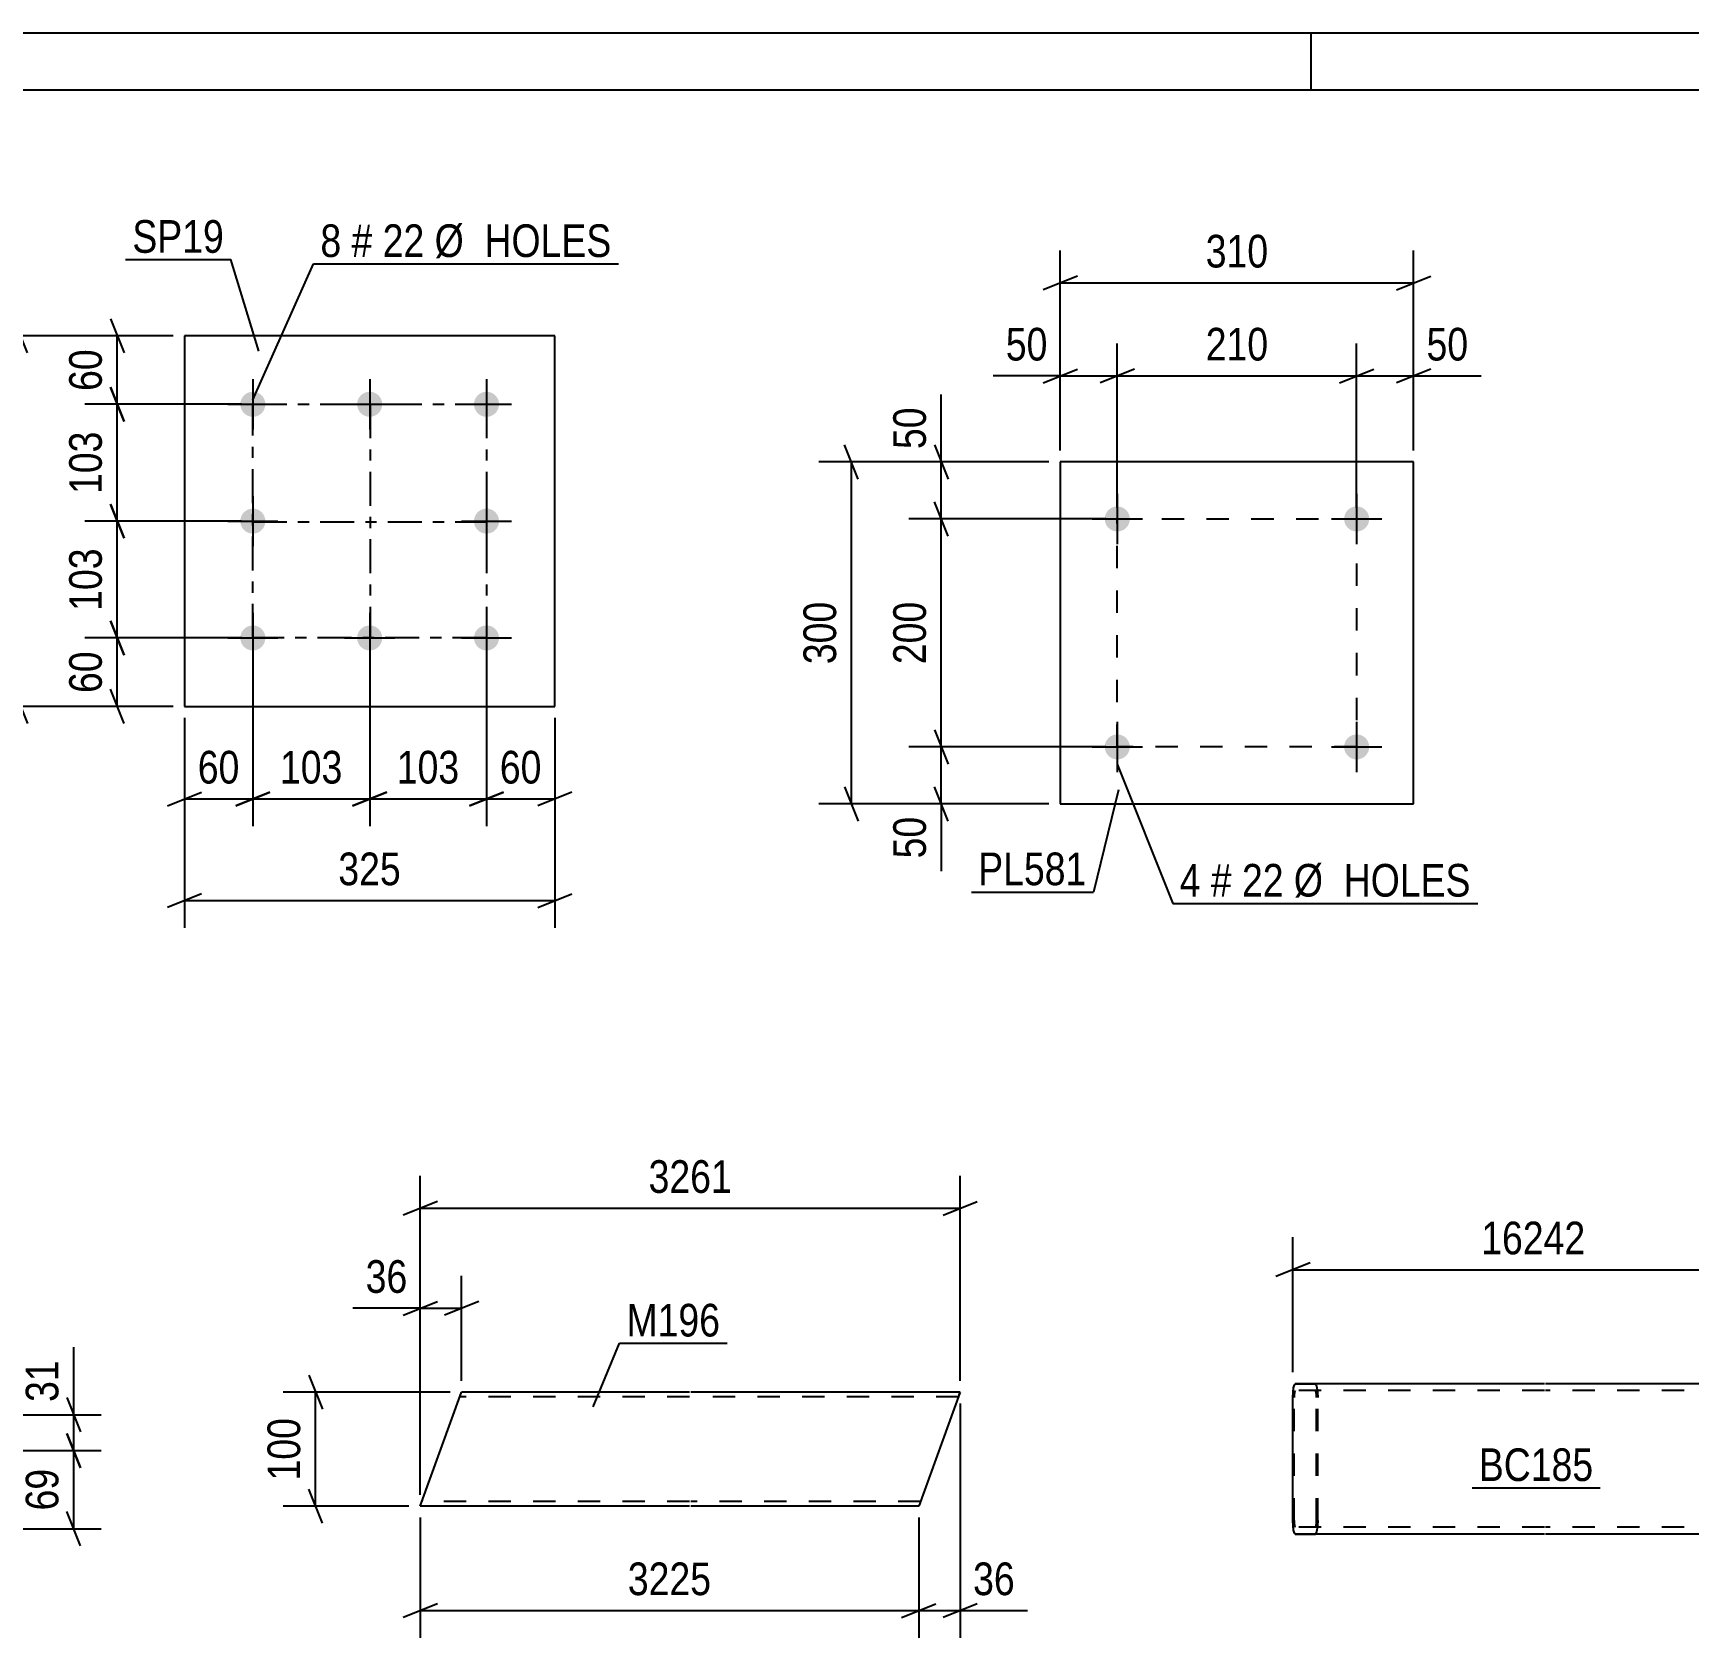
# Model space of a CAD drawing. Header units: millimetres. Extents: x 0 to 1779, y 0 to 560.
# Drawn here: x 97.9 to 243.1, y 156.2 to 297 of the extents above; entities that cross this region are included whole.
import ezdxf

# ---------------------------------------------------------------- set-up
doc = ezdxf.new("R2010")
doc.units = ezdxf.units.MM
doc.linetypes.add('DXK_LINE_DOT2', pattern=[3.9198, 1.9599, -1.9599])
doc.linetypes.add('DXK_LINE_DOT3', pattern=[5.9187, 2.979, -0.9799, 0.9799, -0.9799])
doc.styles.add('Arial Narrow', font='ARIALN.TTF', dxfattribs={"height": 0.2})

# ---------------------------------------------------------------- blocks, each defined once
blk = doc.blocks.new('Unknown-814185208-1135')
at = {"color": 5, "linetype": 'Continuous'}
for p, q in [((420, 297), (0, 297)), ((210, 292), (210, 297)), ((415, 292), (5, 292))]:
    blk.add_line(p, q, dxfattribs=at)
blk = doc.blocks.new('Part-814185208-5861 - 5855')
at = {"color": 2, "linetype": 'Continuous'}
for p, q in [((131.83, 167.77), (135.46, 177.77)), ((155.46, 177.77), (135.46, 177.77)), ((179.2, 177.77), (155.56, 177.77)), ((179.18, 177.71), (175.56, 167.77)), ((179.2, 177.77), (179.18, 177.71)), ((155.46, 167.77), (131.83, 167.77)), ((175.56, 167.77), (155.56, 167.77))]:
    blk.add_line(p, q, dxfattribs=at)
at = {"color": 7, "linetype": 'DXK_LINE_DOT2'}
for p, q in [((155.46, 177.37), (135.32, 177.37)), ((179.06, 177.37), (155.56, 177.37)), ((179.12, 177.53), (179.2, 177.77)), ((131.98, 168.2), (131.97, 168.17)), ((131.97, 168.17), (131.98, 168.2)), ((155.46, 168.17), (131.97, 168.17)), ((131.98, 168.2), (132, 168.26)), ((132, 168.26), (131.98, 168.2)), ((175.71, 168.17), (155.56, 168.17))]:
    blk.add_line(p, q, dxfattribs=at)
blk = doc.blocks.new('Part-814185208-5944 - 5938')
at = {"color": 2, "linetype": 'Continuous'}
for p, q in [((111.14, 270.44), (111.14, 237.94)), ((143.64, 270.44), (111.14, 270.44)), ((143.64, 237.94), (143.64, 270.44)), ((111.14, 237.94), (143.64, 237.94))]:
    blk.add_line(p, q, dxfattribs=at)
blk = doc.blocks.new('Bolt-814185208-5977 - 5938')
at = {"linetype": 'Continuous'}
for points in [[(117.14, 265.54, -1), (117.14, 263.34, -1)], [(127.39, 265.54, -1), (127.39, 263.34, -1)], [(137.64, 265.54, -1), (137.64, 263.34, -1)], [(117.14, 255.29, -1), (117.14, 253.09, -1)], [(137.64, 255.29, -1), (137.64, 253.09, -1)], [(117.14, 245.04, -1), (117.14, 242.84, -1)], [(127.39, 245.04, -1), (127.39, 242.84, -1)], [(137.64, 245.04, -1), (137.64, 242.84, -1)]]:
    blk.add_hatch(color=1, dxfattribs=at).paths.add_polyline_path(points)
at = {"color": 1, "linetype": 'Continuous'}
for p, q in [((117.14, 266.64), (117.14, 262.24)), ((127.39, 266.64), (127.39, 262.24)), ((137.64, 266.64), (137.64, 262.24)), ((114.94, 264.44), (119.34, 264.44)), ((125.19, 264.44), (129.59, 264.44)), ((135.44, 264.44), (139.84, 264.44)), ((117.14, 256.39), (117.14, 251.99)), ((137.64, 256.39), (137.64, 251.99)), ((114.94, 254.19), (119.34, 254.19)), ((135.44, 254.19), (139.84, 254.19)), ((117.14, 246.14), (117.14, 241.74)), ((127.39, 246.14), (127.39, 241.74)), ((137.64, 246.14), (137.64, 241.74)), ((114.94, 243.94), (119.34, 243.94)), ((125.19, 243.94), (129.59, 243.94)), ((135.44, 243.94), (139.84, 243.94))]:
    blk.add_line(p, q, dxfattribs=at)
blk = doc.blocks.new('Part-814185208-6349 - 6343')
at = {"color": 2, "linetype": 'Continuous'}
for p, q in [((208.39, 177.32), (208.41, 177.78)), ((208.39, 166.52), (208.39, 177.32)), ((208.41, 177.78), (208.45, 178.16)), ((208.45, 178.16), (208.52, 178.42)), ((208.52, 178.42), (208.59, 178.52)), ((230.46, 178.52), (208.59, 178.52)), ((250.56, 178.52), (230.56, 178.52)), ((250.56, 178.52), (250.56, 166.52)), ((208.41, 166.06), (208.39, 166.52)), ((208.45, 165.67), (208.41, 166.06)), ((208.52, 165.41), (208.45, 165.67)), ((250.56, 165.32), (250.56, 166.52)), ((208.59, 165.32), (208.52, 165.41)), ((230.46, 165.32), (208.59, 165.32)), ((250.56, 165.32), (230.56, 165.32))]:
    blk.add_line(p, q, dxfattribs=at)
at = {"color": 7, "linetype": 'DXK_LINE_DOT2'}
for p, q in [((208.5, 177.55), (208.49, 177.32)), ((208.49, 166.52), (208.49, 177.32)), ((208.52, 177.74), (208.5, 177.55)), ((208.55, 177.87), (208.52, 177.74)), ((208.59, 177.92), (208.55, 177.87)), ((208.59, 178.52), (210.36, 178.52)), ((230.46, 177.92), (208.59, 177.92)), ((210.36, 178.52), (210.44, 178.42)), ((210.4, 177.87), (210.36, 177.92)), ((210.42, 177.78), (210.4, 177.87)), ((210.43, 177.74), (210.42, 177.78)), ((210.45, 177.55), (210.43, 177.74)), ((210.44, 178.42), (210.5, 178.16)), ((210.46, 177.32), (210.45, 177.55)), ((210.46, 166.52), (210.46, 177.32)), ((210.5, 178.16), (210.54, 177.78)), ((210.54, 177.78), (210.56, 177.32)), ((210.56, 166.52), (210.56, 177.32)), ((250.56, 177.92), (230.56, 177.92)), ((208.49, 166.52), (208.5, 166.29)), ((208.5, 166.29), (208.52, 166.09)), ((208.52, 166.09), (208.55, 165.96)), ((208.55, 165.96), (208.59, 165.92)), ((230.46, 165.92), (208.59, 165.92)), ((210.36, 165.92), (210.4, 165.96)), ((210.4, 165.96), (210.43, 166.09)), ((210.43, 166.09), (210.45, 166.29)), ((210.5, 165.67), (210.44, 165.41)), ((210.45, 166.29), (210.46, 166.52)), ((210.54, 166.06), (210.5, 165.67)), ((210.56, 166.52), (210.54, 166.06)), ((250.56, 165.92), (230.56, 165.92)), ((250.56, 165.92), (250.56, 166.29)), ((250.56, 165.96), (250.56, 165.92)), ((208.59, 165.32), (210.36, 165.32)), ((210.44, 165.41), (210.36, 165.32))]:
    blk.add_line(p, q, dxfattribs=at)
blk = doc.blocks.new('Bolt-814185208-6907 - 6873')
at = {"linetype": 'Continuous'}
for points in [[(194.08, 254.38, -1), (191.88, 254.38, -1)], [(215.08, 254.38, -1), (212.88, 254.38, -1)]]:
    blk.add_hatch(color=1, dxfattribs=at).paths.add_polyline_path(points)
at = {"color": 1, "linetype": 'Continuous'}
for p, q in [((192.98, 256.58), (192.98, 252.18)), ((213.98, 256.58), (213.98, 252.18)), ((190.78, 254.38), (195.18, 254.38)), ((211.78, 254.38), (216.18, 254.38))]:
    blk.add_line(p, q, dxfattribs=at)
blk = doc.blocks.new('Bolt-814185208-6912 - 6873')
at = {"linetype": 'Continuous'}
for points in [[(194.08, 234.38, -1), (191.88, 234.38, -1)], [(215.08, 234.38, -1), (212.88, 234.38, -1)]]:
    blk.add_hatch(color=1, dxfattribs=at).paths.add_polyline_path(points)
at = {"color": 1, "linetype": 'Continuous'}
for p, q in [((192.98, 236.58), (192.98, 232.18)), ((213.98, 236.58), (213.98, 232.18)), ((190.78, 234.38), (195.18, 234.38)), ((211.78, 234.38), (216.18, 234.38))]:
    blk.add_line(p, q, dxfattribs=at)
blk = doc.blocks.new('Part-814185208-6917 - 6873')
at = {"color": 2, "linetype": 'Continuous'}
for p, q in [((218.98, 259.38), (187.98, 259.38)), ((187.98, 259.38), (187.98, 229.38)), ((218.98, 229.38), (218.98, 259.38)), ((187.98, 229.38), (218.98, 229.38))]:
    blk.add_line(p, q, dxfattribs=at)
blk = doc.blocks.new('Rectangle-814185208-6065 - 5938')
at = {"color": 1, "linetype": 'DXK_LINE_DOT3'}
blk.add_lwpolyline([(117.14, 264.44), (137.64, 264.44), (137.64, 243.94), (117.14, 243.94), (117.14, 264.44)], close=True, dxfattribs=at)
blk = doc.blocks.new('Rectangle-814185208-7026 - 6873')
at = {"color": 1, "linetype": 'DXK_LINE_DOT2'}
blk.add_lwpolyline([(192.98, 254.38), (213.98, 254.38), (213.98, 234.38), (192.98, 234.38), (192.98, 254.38)], close=True, dxfattribs=at)
blk = doc.blocks.new('Line-814185208-6058 - 5938')
at = {"color": 1, "linetype": 'DXK_LINE_DOT3'}
blk.add_line((127.44, 264.44), (127.44, 243.94), dxfattribs=at)
blk = doc.blocks.new('Line-814185208-6050 - 5938')
at = {"color": 1, "linetype": 'DXK_LINE_DOT3'}
blk.add_line((117.14, 254.14), (137.64, 254.14), dxfattribs=at)
blk = doc.blocks.new('StraightDimension-814185208-5911 - 5855')
at = {"color": 7, "linetype": 'Continuous'}
for p, q in [((179.2, 176.77), (179.2, 156.22)), ((175.56, 166.77), (175.56, 156.22)), ((174.06, 158.02), (177.06, 159.22)), ((175.56, 158.62), (179.2, 158.62)), ((180.7, 159.22), (177.7, 158.02)), ((179.2, 158.62), (185.11, 158.62)), ((179.2, 158.62), (185.11, 158.62))]:
    blk.add_line(p, q, dxfattribs=at)
at = {"color": 0}
blk.add_wipeout([(184.59, 159.37), (184.59, 163.57), (179.73, 163.57), (179.73, 159.37)], dxfattribs=at)
at = {"color": 3, "style": 'Arial Narrow'}
blk.add_text('36', height=2.863, dxfattribs=at).set_placement((180.33, 159.97))
blk = doc.blocks.new('StraightDimension-814185208-5864 - 5855')
at = {"color": 7, "linetype": 'Continuous'}
for p, q in [((122.04, 179.27), (123.24, 176.27)), ((134.46, 177.77), (119.79, 177.77)), ((122.64, 167.77), (122.64, 177.77)), ((123.24, 166.27), (122.04, 169.27)), ((130.83, 167.77), (119.79, 167.77))]:
    blk.add_line(p, q, dxfattribs=at)
at = {"color": 0}
blk.add_wipeout([(121.89, 176.11), (117.69, 176.11), (117.69, 169.43), (121.89, 169.43)], dxfattribs=at)
at = {"color": 3, "style": 'Arial Narrow'}
blk.add_text('100', height=2.863, rotation=90.0002, dxfattribs=at).set_placement((121.29, 170.03))
blk = doc.blocks.new('StraightDimension-814185208-5882 - 5855')
at = {"color": 7, "linetype": 'Continuous'}
for p, q in [((131.83, 168.77), (131.83, 196.76)), ((179.2, 178.77), (179.2, 196.76)), ((133.33, 194.51), (130.33, 193.31)), ((131.83, 193.91), (179.2, 193.91)), ((177.7, 193.31), (180.7, 194.51))]:
    blk.add_line(p, q, dxfattribs=at)
at = {"color": 0}
blk.add_wipeout([(159.77, 194.66), (159.77, 198.86), (151.26, 198.86), (151.26, 194.66)], dxfattribs=at)
at = {"color": 3, "style": 'Arial Narrow'}
blk.add_text('3261', height=2.863, dxfattribs=at).set_placement((151.86, 195.26))
blk = doc.blocks.new('StraightDimension-814185208-5893 - 5855')
at = {"color": 7, "linetype": 'Continuous'}
for p, q in [((131.83, 168.77), (131.83, 187.99)), ((135.46, 178.77), (135.46, 187.99)), ((131.83, 185.14), (125.92, 185.14)), ((131.83, 185.14), (125.92, 185.14)), ((130.33, 184.54), (133.33, 185.74)), ((131.83, 185.14), (135.46, 185.14)), ((136.96, 185.74), (133.96, 184.54))]:
    blk.add_line(p, q, dxfattribs=at)
at = {"color": 0}
blk.add_wipeout([(131.3, 185.89), (131.3, 190.09), (126.44, 190.09), (126.44, 185.89)], dxfattribs=at)
at = {"color": 3, "style": 'Arial Narrow'}
blk.add_text('36', height=2.863, dxfattribs=at).set_placement((127.04, 186.49))
blk = doc.blocks.new('StraightDimension-814185208-5923 - 5855')
at = {"color": 7, "linetype": 'Continuous'}
for p, q in [((131.83, 166.77), (131.83, 156.22)), ((175.56, 166.77), (175.56, 156.22)), ((133.33, 159.22), (130.33, 158.02)), ((131.83, 158.62), (175.56, 158.62)), ((174.06, 158.02), (177.06, 159.22))]:
    blk.add_line(p, q, dxfattribs=at)
at = {"color": 0}
blk.add_wipeout([(157.95, 159.37), (157.95, 163.57), (149.44, 163.57), (149.44, 159.37)], dxfattribs=at)
at = {"color": 3, "style": 'Arial Narrow'}
blk.add_text('3225', height=2.863, dxfattribs=at).set_placement((150.04, 159.97))
blk = doc.blocks.new('StraightDimension-814185208-6732 - 6582')
at = {"color": 7, "linetype": 'Continuous'}
for p, q in [((100.83, 174.15), (102.03, 171.15)), ((90.16, 172.65), (103.83, 172.65)), ((101.43, 165.8), (101.43, 172.65)), ((102.03, 164.3), (100.83, 167.3)), ((81.17, 165.8), (103.83, 165.8))]:
    blk.add_line(p, q, dxfattribs=at)
at = {"color": 0}
blk.add_wipeout([(100.68, 171.65), (96.48, 171.65), (96.48, 166.8), (100.68, 166.8)], dxfattribs=at)
at = {"color": 3, "style": 'Arial Narrow'}
blk.add_text('69', height=2.863, rotation=90.0002, dxfattribs=at).set_placement((100.08, 167.4))
blk = doc.blocks.new('StraightDimension-814185208-6756 - 6582')
at = {"color": 7, "linetype": 'Continuous'}
for p, q in [((101.43, 175.8), (101.43, 181.71)), ((101.43, 175.8), (101.43, 181.71)), ((100.83, 177.3), (102.03, 174.3)), ((89.18, 175.8), (103.83, 175.8)), ((101.43, 172.65), (101.43, 175.8)), ((102.03, 171.15), (100.83, 174.15)), ((90.16, 172.65), (103.83, 172.65))]:
    blk.add_line(p, q, dxfattribs=at)
at = {"color": 0}
blk.add_wipeout([(100.68, 181.18), (96.48, 181.18), (96.48, 176.32), (100.68, 176.32)], dxfattribs=at)
at = {"color": 3, "style": 'Arial Narrow'}
blk.add_text('31', height=2.863, rotation=90.0002, dxfattribs=at).set_placement((100.08, 176.92))
blk = doc.blocks.new('StraightDimension-814185208-11008 - 5938')
at = {"color": 7, "linetype": 'Continuous'}
for p, q in [((127.39, 242.94), (127.39, 227.42)), ((137.64, 242.94), (137.64, 227.42)), ((125.89, 229.22), (128.89, 230.42)), ((127.39, 229.82), (137.64, 229.82)), ((139.14, 230.42), (136.14, 229.22))]:
    blk.add_line(p, q, dxfattribs=at)
at = {"color": 0}
blk.add_wipeout([(135.85, 230.57), (135.85, 234.77), (129.17, 234.77), (129.17, 230.57)], dxfattribs=at)
at = {"color": 3, "style": 'Arial Narrow'}
blk.add_text('103', height=2.863, dxfattribs=at).set_placement((129.77, 231.17))
blk = doc.blocks.new('StraightDimension-814185208-6004 - 5938')
at = {"color": 7, "linetype": 'Continuous'}
for p, q in [((111.14, 236.94), (111.14, 218.5)), ((143.64, 236.94), (143.64, 218.5)), ((112.64, 221.5), (109.64, 220.3)), ((111.14, 220.9), (143.64, 220.9)), ((142.14, 220.3), (145.14, 221.5))]:
    blk.add_line(p, q, dxfattribs=at)
at = {"color": 0}
blk.add_wipeout([(130.73, 221.65), (130.73, 225.85), (124.04, 225.85), (124.04, 221.65)], dxfattribs=at)
at = {"color": 3, "style": 'Arial Narrow'}
blk.add_text('325', height=2.863, dxfattribs=at).set_placement((124.64, 222.25))
blk = doc.blocks.new('StraightDimension-814185208-5983 - 5938')
at = {"color": 7, "linetype": 'Continuous'}
for p, q in [((104.64, 271.94), (105.84, 268.94)), ((110.14, 270.44), (102.39, 270.44)), ((105.24, 264.44), (105.24, 270.44)), ((105.84, 262.94), (104.64, 265.94)), ((116.14, 264.44), (102.39, 264.44))]:
    blk.add_line(p, q, dxfattribs=at)
at = {"color": 0}
blk.add_wipeout([(104.49, 269.86), (100.29, 269.86), (100.29, 265.01), (104.49, 265.01)], dxfattribs=at)
at = {"color": 3, "style": 'Arial Narrow'}
blk.add_text('60', height=2.863, rotation=90.0002, dxfattribs=at).set_placement((103.89, 265.61))
blk = doc.blocks.new('StraightDimension-814185208-5993 - 5938')
at = {"color": 7, "linetype": 'Continuous'}
for p, q in [((104.64, 245.44), (105.84, 242.44)), ((116.14, 243.94), (102.39, 243.94)), ((105.24, 237.94), (105.24, 243.94)), ((105.84, 236.44), (104.64, 239.44)), ((110.14, 237.94), (102.39, 237.94))]:
    blk.add_line(p, q, dxfattribs=at)
at = {"color": 0}
blk.add_wipeout([(104.49, 243.36), (100.29, 243.36), (100.29, 238.51), (104.49, 238.51)], dxfattribs=at)
at = {"color": 3, "style": 'Arial Narrow'}
blk.add_text('60', height=2.863, rotation=90.0002, dxfattribs=at).set_placement((103.89, 239.11))
blk = doc.blocks.new('StraightDimension-814185208-6019 - 5938')
at = {"color": 7, "linetype": 'Continuous'}
for p, q in [((137.64, 242.94), (137.64, 227.42)), ((143.64, 236.94), (143.64, 227.42)), ((136.14, 229.22), (139.14, 230.42)), ((137.64, 229.82), (143.64, 229.82)), ((145.14, 230.42), (142.14, 229.22))]:
    blk.add_line(p, q, dxfattribs=at)
at = {"color": 0}
blk.add_wipeout([(143.06, 230.57), (143.06, 234.77), (138.21, 234.77), (138.21, 230.57)], dxfattribs=at)
at = {"color": 3, "style": 'Arial Narrow'}
blk.add_text('60', height=2.863, dxfattribs=at).set_placement((138.81, 231.17))
blk = doc.blocks.new('StraightDimension-814185208-6029 - 5938')
at = {"color": 7, "linetype": 'Continuous'}
for p, q in [((117.14, 242.94), (117.14, 227.42)), ((111.14, 236.94), (111.14, 227.42)), ((109.64, 229.22), (112.64, 230.42)), ((111.14, 229.82), (117.14, 229.82)), ((118.64, 230.42), (115.64, 229.22))]:
    blk.add_line(p, q, dxfattribs=at)
at = {"color": 0}
blk.add_wipeout([(116.56, 230.57), (116.56, 234.77), (111.71, 234.77), (111.71, 230.57)], dxfattribs=at)
at = {"color": 3, "style": 'Arial Narrow'}
blk.add_text('60', height=2.863, dxfattribs=at).set_placement((112.31, 231.17))
blk = doc.blocks.new('StraightDimension-814185208-6040 - 5938')
at = {"color": 7, "linetype": 'Continuous'}
for p, q in [((97.38, 268.94), (96.18, 271.94)), ((110.14, 270.44), (93.93, 270.44)), ((96.78, 237.94), (96.78, 270.44)), ((96.18, 239.44), (97.38, 236.44)), ((110.14, 237.94), (93.93, 237.94))]:
    blk.add_line(p, q, dxfattribs=at)
at = {"color": 0}
blk.add_wipeout([(96.03, 257.53), (91.83, 257.53), (91.83, 250.84), (96.03, 250.84)], dxfattribs=at)
at = {"color": 3, "style": 'Arial Narrow'}
blk.add_text('325', height=2.863, rotation=90.0002, dxfattribs=at).set_placement((95.43, 251.44))
blk = doc.blocks.new('StraightDimension-814185208-10984 - 5938')
at = {"color": 7, "linetype": 'Continuous'}
for p, q in [((104.64, 255.69), (105.84, 252.69)), ((116.14, 254.19), (102.39, 254.19)), ((105.24, 243.94), (105.24, 254.19)), ((105.84, 242.44), (104.64, 245.44)), ((116.14, 243.94), (102.39, 243.94))]:
    blk.add_line(p, q, dxfattribs=at)
at = {"color": 0}
blk.add_wipeout([(104.49, 252.4), (100.29, 252.4), (100.29, 245.72), (104.49, 245.72)], dxfattribs=at)
at = {"color": 3, "style": 'Arial Narrow'}
blk.add_text('103', height=2.863, rotation=90.0002, dxfattribs=at).set_placement((103.89, 246.32))
blk = doc.blocks.new('StraightDimension-814185208-10986 - 5938')
at = {"color": 7, "linetype": 'Continuous'}
for p, q in [((104.64, 265.94), (105.84, 262.94)), ((116.14, 264.44), (102.39, 264.44)), ((105.24, 254.19), (105.24, 264.44)), ((105.84, 252.69), (104.64, 255.69)), ((116.14, 254.19), (102.39, 254.19))]:
    blk.add_line(p, q, dxfattribs=at)
at = {"color": 0}
blk.add_wipeout([(104.49, 262.65), (100.29, 262.65), (100.29, 255.97), (104.49, 255.97)], dxfattribs=at)
at = {"color": 3, "style": 'Arial Narrow'}
blk.add_text('103', height=2.863, rotation=90.0002, dxfattribs=at).set_placement((103.89, 256.57))
blk = doc.blocks.new('StraightDimension-814185208-11006 - 5938')
at = {"color": 7, "linetype": 'Continuous'}
for p, q in [((117.14, 242.94), (117.14, 227.42)), ((127.39, 242.94), (127.39, 227.42)), ((115.64, 229.22), (118.64, 230.42)), ((117.14, 229.82), (127.39, 229.82)), ((128.89, 230.42), (125.89, 229.22))]:
    blk.add_line(p, q, dxfattribs=at)
at = {"color": 0}
blk.add_wipeout([(125.6, 230.57), (125.6, 234.77), (118.92, 234.77), (118.92, 230.57)], dxfattribs=at)
at = {"color": 3, "style": 'Arial Narrow'}
blk.add_text('103', height=2.863, dxfattribs=at).set_placement((119.52, 231.17))
blk = doc.blocks.new('StraightDimension-814185208-6352 - 6343')
at = {"color": 7, "linetype": 'Continuous'}
for p, q in [((208.39, 179.52), (208.39, 191.37)), ((250.56, 179.52), (250.56, 191.37)), ((209.89, 189.12), (206.89, 187.92)), ((249.06, 187.92), (252.06, 189.12)), ((208.39, 188.52), (250.56, 188.52))]:
    blk.add_line(p, q, dxfattribs=at)
at = {"color": 0}
blk.add_wipeout([(234.65, 189.27), (234.65, 193.47), (224.31, 193.47), (224.31, 189.27)], dxfattribs=at)
at = {"color": 3, "style": 'Arial Narrow'}
blk.add_text('16242', height=2.863, dxfattribs=at).set_placement((224.91, 189.87))
blk = doc.blocks.new('StraightDimension-814185208-6919 - 6873')
at = {"color": 7, "linetype": 'Continuous'}
for p, q in [((187.98, 260.38), (187.98, 277.94)), ((218.98, 260.38), (218.98, 277.94)), ((189.48, 275.69), (186.48, 274.49)), ((187.98, 275.09), (218.98, 275.09)), ((217.48, 274.49), (220.48, 275.69))]:
    blk.add_line(p, q, dxfattribs=at)
at = {"color": 0}
blk.add_wipeout([(206.82, 275.84), (206.82, 280.04), (200.14, 280.04), (200.14, 275.84)], dxfattribs=at)
at = {"color": 3, "style": 'Arial Narrow'}
blk.add_text('310', height=2.863, dxfattribs=at).set_placement((200.74, 276.44))
blk = doc.blocks.new('StraightDimension-814185208-6930 - 6873')
at = {"color": 7, "linetype": 'Continuous'}
for p, q in [((213.98, 255.38), (213.98, 269.78)), ((218.98, 260.38), (218.98, 269.78)), ((212.48, 266.33), (215.48, 267.53)), ((220.48, 267.53), (217.48, 266.33)), ((213.98, 266.93), (218.98, 266.93)), ((218.98, 266.93), (224.89, 266.93)), ((218.98, 266.93), (224.89, 266.93))]:
    blk.add_line(p, q, dxfattribs=at)
at = {"color": 0}
blk.add_wipeout([(224.36, 267.68), (224.36, 271.88), (219.51, 271.88), (219.51, 267.68)], dxfattribs=at)
at = {"color": 3, "style": 'Arial Narrow'}
blk.add_text('50', height=2.863, dxfattribs=at).set_placement((220.11, 268.28))
blk = doc.blocks.new('StraightDimension-814185208-6943 - 6873')
at = {"color": 7, "linetype": 'Continuous'}
for p, q in [((192.98, 255.38), (192.98, 269.78)), ((213.98, 255.38), (213.98, 269.78)), ((194.48, 267.53), (191.48, 266.33)), ((212.48, 266.33), (215.48, 267.53)), ((192.98, 266.93), (213.98, 266.93))]:
    blk.add_line(p, q, dxfattribs=at)
at = {"color": 0}
blk.add_wipeout([(206.82, 267.68), (206.82, 271.88), (200.14, 271.88), (200.14, 267.68)], dxfattribs=at)
at = {"color": 3, "style": 'Arial Narrow'}
blk.add_text('210', height=2.863, dxfattribs=at).set_placement((200.74, 268.28))
blk = doc.blocks.new('StraightDimension-814185208-6959 - 6873')
at = {"color": 7, "linetype": 'Continuous'}
for p, q in [((187.98, 260.38), (187.98, 269.78)), ((192.98, 255.38), (192.98, 269.78)), ((186.48, 266.33), (189.48, 267.53)), ((194.48, 267.53), (191.48, 266.33)), ((187.98, 266.93), (182.08, 266.93)), ((187.98, 266.93), (182.08, 266.93)), ((187.98, 266.93), (192.98, 266.93))]:
    blk.add_line(p, q, dxfattribs=at)
at = {"color": 0}
blk.add_wipeout([(187.46, 267.68), (187.46, 271.88), (182.6, 271.88), (182.6, 267.68)], dxfattribs=at)
at = {"color": 3, "style": 'Arial Narrow'}
blk.add_text('50', height=2.863, dxfattribs=at).set_placement((183.2, 268.28))
blk = doc.blocks.new('StraightDimension-814185208-6973 - 6873')
at = {"color": 7, "linetype": 'Continuous'}
for p, q in [((170.26, 257.88), (169.06, 260.88)), ((186.98, 259.38), (166.81, 259.38)), ((169.66, 229.38), (169.66, 259.38)), ((169.06, 230.88), (170.26, 227.88)), ((186.98, 229.38), (166.81, 229.38))]:
    blk.add_line(p, q, dxfattribs=at)
at = {"color": 0}
blk.add_wipeout([(168.91, 247.72), (164.71, 247.72), (164.71, 241.04), (168.91, 241.04)], dxfattribs=at)
at = {"color": 3, "style": 'Arial Narrow'}
blk.add_text('300', height=2.863, rotation=90.0002, dxfattribs=at).set_placement((168.31, 241.64))
blk = doc.blocks.new('StraightDimension-814185208-6984 - 6873')
at = {"color": 7, "linetype": 'Continuous'}
for p, q in [((177.54, 259.38), (177.54, 265.29)), ((177.54, 259.38), (177.54, 265.29)), ((176.94, 260.88), (178.14, 257.88)), ((186.98, 259.38), (174.69, 259.38)), ((177.54, 254.38), (177.54, 259.38)), ((178.14, 252.88), (176.94, 255.88)), ((191.98, 254.38), (174.69, 254.38))]:
    blk.add_line(p, q, dxfattribs=at)
at = {"color": 0}
blk.add_wipeout([(176.79, 264.76), (172.59, 264.76), (172.59, 259.91), (176.79, 259.91)], dxfattribs=at)
at = {"color": 3, "style": 'Arial Narrow'}
blk.add_text('50', height=2.863, rotation=90.0002, dxfattribs=at).set_placement((176.19, 260.51))
blk = doc.blocks.new('StraightDimension-814185208-6997 - 6873')
at = {"color": 7, "linetype": 'Continuous'}
for p, q in [((178.14, 252.88), (176.94, 255.88)), ((191.98, 254.38), (174.69, 254.38)), ((177.54, 234.38), (177.54, 254.38)), ((176.94, 235.88), (178.14, 232.88)), ((191.98, 234.38), (174.69, 234.38))]:
    blk.add_line(p, q, dxfattribs=at)
at = {"color": 0}
blk.add_wipeout([(176.79, 247.73), (172.59, 247.73), (172.59, 241.04), (176.79, 241.04)], dxfattribs=at)
at = {"color": 3, "style": 'Arial Narrow'}
blk.add_text('200', height=2.863, rotation=90.0002, dxfattribs=at).set_placement((176.19, 241.64))
blk = doc.blocks.new('StraightDimension-814185208-7013 - 6873')
at = {"color": 7, "linetype": 'Continuous'}
for p, q in [((176.94, 235.88), (178.14, 232.88)), ((191.98, 234.38), (174.69, 234.38)), ((177.54, 229.38), (177.54, 234.38)), ((178.14, 227.88), (176.94, 230.88)), ((186.98, 229.38), (174.69, 229.38)), ((177.54, 229.38), (177.54, 223.48)), ((177.54, 229.38), (177.54, 223.48))]:
    blk.add_line(p, q, dxfattribs=at)
at = {"color": 0}
blk.add_wipeout([(176.79, 228.86), (172.59, 228.86), (172.59, 224), (176.79, 224)], dxfattribs=at)
at = {"color": 3, "style": 'Arial Narrow'}
blk.add_text('50', height=2.863, rotation=90.0002, dxfattribs=at).set_placement((176.19, 224.6))
blk = doc.blocks.new('Mark-814185208-5857 - 5855')
at = {"color": 0}
blk.add_wipeout([(158.15, 182.66), (158.15, 185.66), (149.92, 185.66), (149.92, 182.66)], dxfattribs=at)
blk.add_wipeout([(158.15, 182.66), (158.15, 185.66), (149.92, 185.66), (149.92, 182.66)], dxfattribs=at)
at = {"color": 30, "linetype": 'Continuous'}
for p, q in [((146.99, 176.48), (149.32, 182.06)), ((149.32, 182.06), (158.75, 182.06))]:
    blk.add_line(p, q, dxfattribs=at)
at = {"color": 3, "style": 'Arial Narrow'}
blk.add_text('M196', height=2.863, dxfattribs=at).set_placement((149.92, 182.66))
blk = doc.blocks.new('Mark-814185208-5973 - 5938')
at = {"color": 0}
for points in [[(124.9, 277.36), (124.9, 280.36), (123.07, 280.36), (123.07, 277.36)], [(127.63, 277.36), (127.63, 280.36), (125.8, 280.36), (125.8, 277.36)], [(132.19, 277.36), (132.19, 280.36), (128.53, 280.36), (128.53, 277.36)], [(148.61, 277.36), (148.61, 280.36), (133.09, 280.36), (133.09, 277.36)]]:
    blk.add_wipeout(points, dxfattribs=at)
for points in [[(124.9, 277.36), (124.9, 280.36), (123.07, 280.36), (123.07, 277.36)], [(127.63, 277.36), (127.63, 280.36), (125.8, 280.36), (125.8, 277.36)], [(132.19, 277.36), (132.19, 280.36), (128.53, 280.36), (128.53, 277.36)], [(148.61, 277.36), (148.61, 280.36), (133.09, 280.36), (133.09, 277.36)]]:
    blk.add_wipeout(points, dxfattribs=at)
at = {"color": 7, "linetype": 'Continuous'}
for p, q in [((117.14, 264.83), (122.47, 276.76)), ((122.47, 276.76), (149.21, 276.76))]:
    blk.add_line(p, q, dxfattribs=at)
at = {"color": 3, "style": 'Arial Narrow'}
for s, height, p in [('8', 2.86, (123.07, 277.36)), ('#', 2.86, (125.8, 277.36)), ('22', 2.863, (128.53, 277.36)), ('Ø  HOLES', 2.863, (133.09, 277.36))]:
    blk.add_text(s, height=height, dxfattribs=at).set_placement(p)
blk = doc.blocks.new('Mark-814185208-5940 - 5938')
at = {"color": 0}
blk.add_wipeout([(114.61, 277.73), (114.61, 280.73), (106.57, 280.73), (106.57, 277.73)], dxfattribs=at)
blk.add_wipeout([(114.61, 277.73), (114.61, 280.73), (106.57, 280.73), (106.57, 277.73)], dxfattribs=at)
at = {"color": 30, "linetype": 'Continuous'}
for p in [(105.97, 277.13), (117.67, 269.1)]:
    blk.add_line(p, (115.21, 277.13), dxfattribs=at)
at = {"color": 3, "style": 'Arial Narrow'}
blk.add_text('SP19', height=2.863, dxfattribs=at).set_placement((106.57, 277.73))
blk = doc.blocks.new('Mark-814185208-6347 - 6343')
at = {"color": 0}
blk.add_wipeout([(234.75, 169.98), (234.75, 172.98), (224.7, 172.98), (224.7, 169.98)], dxfattribs=at)
blk.add_wipeout([(234.75, 169.98), (234.75, 172.98), (224.7, 172.98), (224.7, 169.98)], dxfattribs=at)
at = {"color": 30, "linetype": 'Continuous'}
blk.add_line((224.1, 169.38), (235.35, 169.38), dxfattribs=at)
at = {"color": 3, "style": 'Arial Narrow'}
blk.add_text('BC185', height=2.863, dxfattribs=at).set_placement((224.7, 169.98))
blk = doc.blocks.new('MarkSet-814185208-7073 - 6873')
at = {"color": 0}
for points in [[(200.29, 221.25), (200.29, 224.25), (198.46, 224.25), (198.46, 221.25)], [(203.02, 221.25), (203.02, 224.25), (201.19, 224.25), (201.19, 221.25)], [(207.57, 221.25), (207.57, 224.25), (203.92, 224.25), (203.92, 221.25)], [(224, 221.25), (224, 224.25), (208.47, 224.25), (208.47, 221.25)]]:
    blk.add_wipeout(points, dxfattribs=at)
for points in [[(200.29, 221.25), (200.29, 224.25), (198.46, 224.25), (198.46, 221.25)], [(203.02, 221.25), (203.02, 224.25), (201.19, 224.25), (201.19, 221.25)], [(207.57, 221.25), (207.57, 224.25), (203.92, 224.25), (203.92, 221.25)], [(224, 221.25), (224, 224.25), (208.47, 224.25), (208.47, 221.25)]]:
    blk.add_wipeout(points, dxfattribs=at)
at = {"color": 7, "linetype": 'Continuous'}
for p, q in [((192.98, 232.88), (197.86, 220.65)), ((197.86, 220.65), (224.6, 220.65))]:
    blk.add_line(p, q, dxfattribs=at)
at = {"color": 3, "style": 'Arial Narrow'}
for s, height, p in [('4', 2.86, (198.46, 221.25)), ('#', 2.86, (201.19, 221.25)), ('22', 2.863, (203.92, 221.25)), ('Ø  HOLES', 2.863, (208.47, 221.25))]:
    blk.add_text(s, height=height, dxfattribs=at).set_placement(p)
blk = doc.blocks.new('Mark-814185208-6913 - 6873')
at = {"color": 0}
blk.add_wipeout([(190.28, 222.25), (190.28, 225.25), (180.78, 225.25), (180.78, 222.25)], dxfattribs=at)
blk.add_wipeout([(190.28, 222.25), (190.28, 225.25), (180.78, 225.25), (180.78, 222.25)], dxfattribs=at)
at = {"color": 30, "linetype": 'Continuous'}
for p in [(193.09, 230.63), (180.18, 221.65)]:
    blk.add_line(p, (190.88, 221.65), dxfattribs=at)
at = {"color": 3, "style": 'Arial Narrow'}
blk.add_text('PL581', height=2.863, dxfattribs=at).set_placement((180.78, 222.25))

msp = doc.modelspace()

# ---------------------------------------------------------------- block references
for name in ['Unknown-814185208-1135', 'Part-814185208-5944 - 5938', 'Bolt-814185208-5977 - 5938', 'Rectangle-814185208-6065 - 5938', 'Line-814185208-6058 - 5938', 'Part-814185208-6917 - 6873', 'Bolt-814185208-6907 - 6873', 'Rectangle-814185208-7026 - 6873', 'Line-814185208-6050 - 5938', 'Bolt-814185208-6912 - 6873', 'Part-814185208-5861 - 5855', 'Part-814185208-6349 - 6343']:
    msp.add_blockref(name, (0, 0))

# ---------------------------------------------------------------- next in the draw order: block references
for name in ['Mark-814185208-5973 - 5938', 'StraightDimension-814185208-6919 - 6873', 'StraightDimension-814185208-5983 - 5938', 'StraightDimension-814185208-11008 - 5938', 'MarkSet-814185208-7073 - 6873', 'StraightDimension-814185208-6352 - 6343', 'StraightDimension-814185208-5864 - 5855', 'StraightDimension-814185208-5911 - 5855', 'StraightDimension-814185208-6732 - 6582', 'Mark-814185208-6347 - 6343']:
    msp.add_blockref(name, (0, 0))

# ---------------------------------------------------------------- next in the draw order: block references
for name in ['StraightDimension-814185208-6930 - 6873', 'StraightDimension-814185208-6004 - 5938', 'StraightDimension-814185208-5882 - 5855', 'StraightDimension-814185208-6756 - 6582', 'StraightDimension-814185208-5923 - 5855']:
    msp.add_blockref(name, (0, 0))

# ---------------------------------------------------------------- next in the draw order: block references
for name in ['StraightDimension-814185208-6943 - 6873', 'StraightDimension-814185208-5993 - 5938', 'StraightDimension-814185208-6019 - 5938', 'StraightDimension-814185208-5893 - 5855', 'Mark-814185208-5857 - 5855']:
    msp.add_blockref(name, (0, 0))

# ---------------------------------------------------------------- next in the draw order: block references
for name in ['StraightDimension-814185208-6959 - 6873', 'StraightDimension-814185208-6029 - 5938']:
    msp.add_blockref(name, (0, 0))

# ---------------------------------------------------------------- next in the draw order: block references
for name in ['StraightDimension-814185208-6040 - 5938', 'StraightDimension-814185208-6973 - 6873']:
    msp.add_blockref(name, (0, 0))

# ---------------------------------------------------------------- next in the draw order: block references
for name in ['Mark-814185208-5940 - 5938', 'StraightDimension-814185208-6984 - 6873', 'StraightDimension-814185208-10984 - 5938']:
    msp.add_blockref(name, (0, 0))

# ---------------------------------------------------------------- next in the draw order: block references
for name in ['StraightDimension-814185208-10986 - 5938', 'StraightDimension-814185208-6997 - 6873', 'StraightDimension-814185208-11006 - 5938']:
    msp.add_blockref(name, (0, 0))

# ---------------------------------------------------------------- next in the draw order: block references
msp.add_blockref('StraightDimension-814185208-7013 - 6873', (0, 0))

# ---------------------------------------------------------------- next in the draw order: block references
msp.add_blockref('Mark-814185208-6913 - 6873', (0, 0))

doc.saveas('drawing.dxf')
